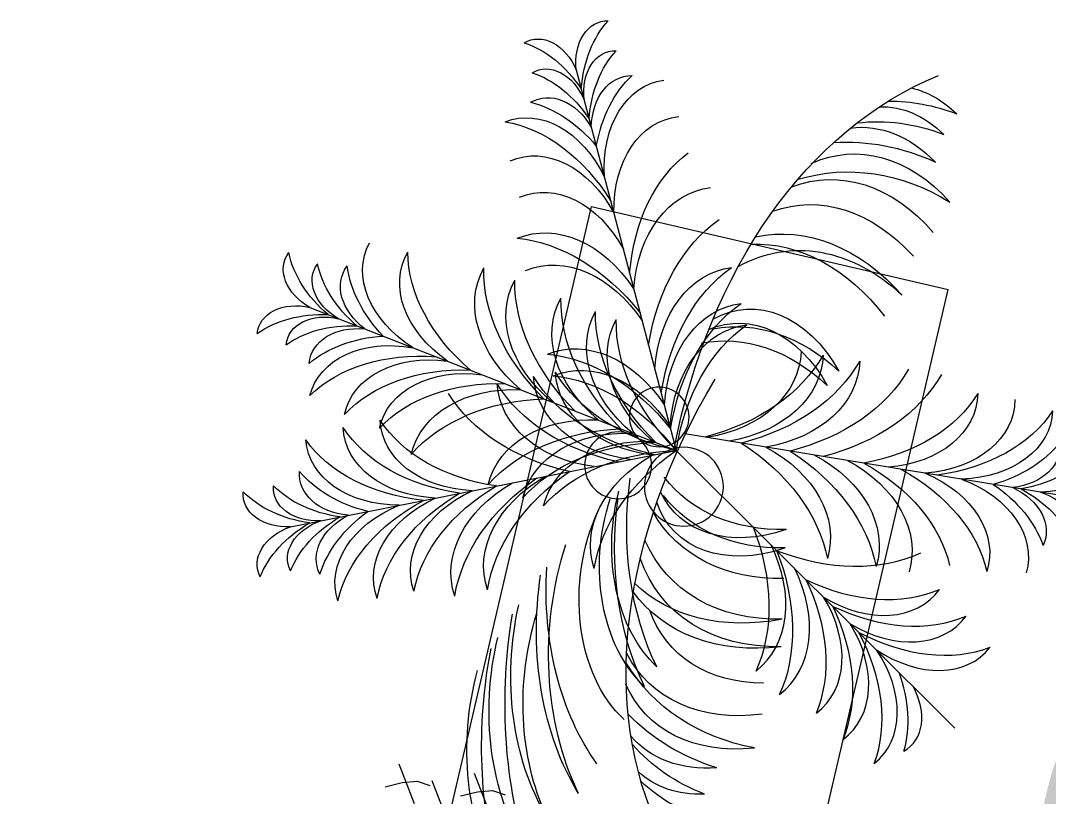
# Model space of a CAD drawing. Header units: millimetres. Extents: x 474016 to 477875, y 2288607 to 2292200.
# Drawn here: x 474329.82 to 474341.04, y 2289582.74 to 2289591.21 of the extents above; entities that cross this region are included whole.
import ezdxf
from ezdxf.enums import TextEntityAlignment as Align

# ---------------------------------------------------------------- set-up
doc = ezdxf.new("R2010")
doc.units = ezdxf.units.MM
doc.header["$LTSCALE"] = 50
for name, color, linetype, lineweight in [('EXT', 3, 'Continuous', 5), ('JARDIN-HP', 64, 'Continuous', 5), ('JARDINES', 98, 'Continuous', 13), ('vialidad', 5, 'Continuous', 13)]:
    doc.layers.add(name, color=color, linetype=linetype, lineweight=lineweight)
doc.styles.get("Standard").update_dxf_attribs({"font": 'arial.ttf'})

# ---------------------------------------------------------------- blocks, each defined once
blk = doc.blocks.new('A$C41BB26E9')
at = {"color": 0}
for p in [(1.999, 1.9246), (3.251, -3.5394)]:
    blk.add_line(p, (2.0545, -0.9381), dxfattribs=at)
at = {"color": 56}
for p, q in [((3.5456, 1.5063), (2.0545, -0.9381)), ((-0.2934, 0.7008), (2.0545, -0.9381)), ((1.3817, -3.7524), (1.9227, -0.9407))]:
    blk.add_line(p, q, dxfattribs=at)
for centre, radius in [((2.3028, -0.5783), 0.2434), ((1.8693, -0.7376), 0.217), ((2.2836, -1.0816), 0.2873)]:
    blk.add_circle(centre, radius)
at = {"color": 56, "true_color": 0x7a7a00}
for centre, major_axis, ratio, start_param, end_param in [((1.7388, 1.8447), (-0.0072, 0.3693), 0.723404, -1.366779, 0.20531), ((1.4171, 1.375), (-0.0176, 0.909), 0.723404, -1.121531, -0.433471), ((2.2621, 1.8549), (-0.0072, 0.3693), 0.723404, -0.20531, 1.366779), ((2.6017, 1.398), (-0.0176, 0.909), 0.723404, 0.433471, 1.121531), ((1.7432, 1.6196), (-0.0072, 0.3693), 0.723404, -1.366779, 0.20531), ((1.4215, 1.1499), (-0.0176, 0.909), 0.723404, -1.121531, -0.433471), ((2.2665, 1.6298), (-0.0072, 0.3693), 0.723404, -0.20531, 1.366779), ((2.6061, 1.1728), (-0.0176, 0.909), 0.723404, 0.433471, 1.121531), ((2.7595, 1.3553), (0.4735, 0.7761), 0.723404, -1.121531, -0.433471), ((3.2832, 1.5787), (0.1924, 0.3154), 0.723404, -1.366779, 0.20531), ((1.695, 1.3141), (-0.0091, 0.4699), 0.723404, -1.190837, 0.194817), ((2.3264, 1.3263), (-0.0091, 0.4699), 0.723404, -0.194817, 1.190837), ((1.3463, 0.7314), (-0.0216, 1.1136), 0.723404, -0.994705, -0.373636), ((2.6974, 0.7576), (-0.0216, 1.1136), 0.723404, 0.373636, 0.994705), ((2.5643, 0.9231), (-0.0151, 0.7816), 0.723404, -0.091225, 1.305586), ((3.1659, 1.3864), (0.1924, 0.3154), 0.723404, -1.366779, 0.20531), ((2.6423, 1.1631), (0.4735, 0.7761), 0.723404, -1.121531, -0.433471), ((1.4729, 0.9019), (-0.0151, 0.7816), 0.723404, -1.305586, 0.091225), ((2.9249, 0.4254), (-0.0261, 1.3479), 0.723404, 0.312027, 1.166602), ((3.73, 1.3061), (0.1924, 0.3154), 0.723404, -0.20531, 1.366779), ((2.5525, 0.9263), (0.4071, 0.6674), 0.723404, -1.305586, 0.091225), ((1.9901, 0.6783), (0.7021, 1.151), 0.723404, -1.166602, -0.312027), ((2.9612, 1.1546), (0.2448, 0.4013), 0.723404, -1.190837, 0.194817), ((2.354, 0.8505), (0.58, 0.9509), 0.723404, -0.994705, -0.373636), ((3.771, 0.7383), (0.4735, 0.7761), 0.723404, 0.433471, 1.121531), ((1.4568, 0.5716), (-0.0161, 0.8295), 0.723404, -1.24346, 0.110756), ((2.5932, 0.5936), (-0.0161, 0.8295), 0.723404, -0.110756, 1.24346), ((3.6127, 1.1139), (0.1924, 0.3154), 0.723404, -0.20531, 1.366779), ((1.1163, 0.0306), (-0.0274, 1.4145), 0.723404, -1.115718, -0.281779), ((2.9544, 0.0662), (-0.0274, 1.4145), 0.723404, 0.281779, 1.115718), ((2.3614, 0.6563), (0.4321, 0.7083), 0.723404, -1.24346, 0.110756), ((1.7835, 0.3829), (0.7367, 1.2077), 0.723404, -1.115718, -0.281779), ((3.6538, 0.546), (0.4735, 0.7761), 0.723404, 0.433471, 1.121531), ((3.5003, 0.8257), (0.2448, 0.4013), 0.723404, -0.194817, 1.190837), ((-0.0822, 0.8726), (-0.3029, 0.2115), 0.723404, -0.20531, 1.366779), ((0.4871, 0.8785), (-0.7455, 0.5204), 0.723404, 0.433471, 1.121531), ((2.5985, 0.3197), (-0.0161, 0.8295), 0.723404, -0.110756, 1.24346), ((2.9597, -0.2077), (-0.0274, 1.4145), 0.723404, 0.281779, 1.115718), ((2.2187, 0.4225), (0.4321, 0.7083), 0.723404, -1.24346, 0.110756), ((1.6409, 0.1491), (0.7367, 1.2077), 0.723404, -1.115718, -0.281779), ((3.4843, 0.3578), (0.4071, 0.6674), 0.723404, -0.091225, 1.305586), ((3.5077, 0.1467), (0.58, 0.9509), 0.723404, 0.373636, 0.994705), ((0.8491, 0.5689), (-0.6411, 0.4475), 0.723404, -0.091225, 1.305586), ((1.4637, 0.5678), (-1.1055, 0.7717), 0.723404, 0.312027, 1.166602), ((0.1024, 0.7437), (-0.3029, 0.2115), 0.723404, -0.20531, 1.366779), ((0.6717, 0.7496), (-0.7455, 0.5204), 0.723404, 0.433471, 1.121531), ((3.5212, -0.2557), (0.7021, 1.151), 0.723404, 0.312027, 1.166602), ((0.3831, 0.6137), (-0.3854, 0.269), 0.723404, -0.194817, 1.190837), ((1.0613, 0.5792), (-0.9133, 0.6375), 0.723404, 0.373636, 0.994705), ((1.1326, 0.3985), (-0.6803, 0.4749), 0.723404, -0.110756, 1.24346), ((3.3317, 0.0644), (0.4321, 0.7083), 0.723404, -0.110756, 1.24346), ((1.3798, -0.1669), (-0.0195, 1.0079), 0.723404, -1.13012, 0.094138), ((1.0079, -0.8032), (-0.0327, 1.6896), 0.723404, -1.023266, -0.261161), ((2.6987, -0.1414), (-0.0195, 1.0079), 0.723404, -0.094138, 1.13012), ((3.0951, -0.7628), (-0.0327, 1.6896), 0.723404, 0.261161, 1.023266), ((-0.3818, 0.4434), (-0.3029, 0.2115), 0.723404, -1.366779, 0.20531), ((1.3572, 0.2417), (-0.6803, 0.4749), 0.723404, -0.110756, 1.24346), ((1.1178, -0.4693), (0.8801, 1.4427), 0.723404, -1.023266, -0.261161), ((3.3531, -0.5745), (0.7367, 1.2077), 0.723404, 0.281779, 1.115718), ((1.789, 0.0516), (-0.8266, 0.577), 0.723404, -0.094138, 1.13012), ((2.5247, 0.0066), (-1.3857, 0.9673), 0.723404, 0.261161, 1.023266), ((3.1891, -0.1695), (0.4321, 0.7083), 0.723404, -0.110756, 1.24346), ((-0.1911, -0.0931), (-0.7455, 0.5204), 0.723404, -1.121531, -0.433471), ((-0.1972, 0.3145), (-0.3029, 0.2115), 0.723404, -1.366779, 0.20531), ((1.3845, -0.4095), (-0.0195, 1.0079), 0.723404, -1.13012, 0.094138), ((-0.0065, -0.2219), (-0.7455, 0.5204), 0.723404, -1.121531, -0.433471), ((0.0216, 0.0958), (-0.3854, 0.269), 0.723404, -1.190837, 0.194817), ((1.988, -0.0873), (-0.8266, 0.577), 0.723404, -0.094138, 1.13012), ((1.0126, -1.0459), (-0.0327, 1.6896), 0.723404, -1.023266, -0.261161), ((3.2104, -0.8084), (0.7367, 1.2077), 0.723404, 0.281779, 1.115718), ((1.5858, -0.4398), (0.525, 0.8606), 0.723404, -1.13012, 0.094138), ((0.9303, -0.7767), (0.8801, 1.4427), 0.723404, -1.023266, -0.261161), ((0.2243, -0.3262), (-0.6411, 0.4475), 0.723404, -1.305586, 0.091225), ((0.2877, -0.5289), (-0.9133, 0.6375), 0.723404, -0.994705, -0.373636), ((3.0259, -0.6122), (0.525, 0.8606), 0.723404, -0.094138, 1.13012), ((1.3915, -0.7696), (-0.0195, 1.0079), 0.723404, -1.13012, 0.094138), ((1.0195, -1.4059), (-0.0327, 1.6896), 0.723404, -1.023266, -0.261161), ((2.7104, -0.744), (-0.0195, 1.0079), 0.723404, -0.094138, 1.13012), ((3.1067, -1.3655), (-0.0327, 1.6896), 0.723404, 0.261161, 1.023266), ((3.0263, -1.3493), (0.8801, 1.4427), 0.723404, 0.261161, 1.023266), ((0.482, -0.5335), (-0.6803, 0.4749), 0.723404, -1.24346, 0.110756), ((2.5047, -0.448), (-0.8266, 0.577), 0.723404, -0.094138, 1.13012), ((3.2404, -0.493), (-1.3857, 0.9673), 0.723404, 0.261161, 1.023266), ((1.4452, -0.6704), (0.525, 0.8606), 0.723404, -1.13012, 0.094138), ((0.7896, -1.0073), (0.8801, 1.4427), 0.723404, -1.023266, -0.261161), ((2.8995, -0.8194), (0.525, 0.8606), 0.723404, -0.094138, 1.13012), ((2.6376, -0.5408), (-0.8266, 0.577), 0.723404, -0.094138, 1.13012), ((3.3733, -0.5858), (-1.3857, 0.9673), 0.723404, 0.261161, 1.023266), ((1.3608, -0.8087), (0.525, 0.8606), 0.723404, -1.13012, 0.094138), ((0.7052, -1.1456), (0.8801, 1.4427), 0.723404, -1.023266, -0.261161), ((1.3967, -1.0396), (-0.0195, 1.0079), 0.723404, -1.13012, 0.094138), ((2.7157, -1.014), (-0.0195, 1.0079), 0.723404, -0.094138, 1.13012), ((2.9, -1.5564), (0.8801, 1.4427), 0.723404, 0.261161, 1.023266), ((0.9439, -1.2839), (-1.16, 0.8098), 0.723404, -1.115718, -0.281779), ((1.0248, -1.6759), (-0.0327, 1.6896), 0.723404, -1.023266, -0.261161), ((3.112, -1.6355), (-0.0327, 1.6896), 0.723404, 0.261161, 1.023266), ((1.034, -1.0301), (-0.8266, 0.577), 0.723404, -1.13012, 0.094138), ((2.7188, -1.176), (-0.0195, 1.0079), 0.723404, -0.094138, 1.13012), ((4.122, -1.2835), (-1.5343, 0.3722), 0.714286, 3.888492, 4.926001), ((1.3999, -1.2016), (-0.0195, 1.0079), 0.723404, -1.13012, 0.094138), ((1.0279, -1.8379), (-0.0327, 1.6896), 0.723404, -1.023266, -0.261161), ((3.1151, -1.7975), (-0.0327, 1.6896), 0.723404, 0.261161, 1.023266), ((3.7802, -1.3807), (-1.5988, 0.3879), 0.714286, 3.86745, 4.883323), ((3.7035, -2.1029), (-2.624, 0.6366), 0.714286, 4.179349, 4.820469), ((3.47, -1.48), (-1.6557, 0.4017), 0.714286, 3.88992, 4.86288), ((3.2901, -2.2819), (-2.8137, 0.6826), 0.714286, 4.170125, 4.780311), ((2.7155, -1.6527), (-1.879, 0.4558), 0.714286, 3.806569, 4.639337), ((3.1614, -1.8237), (-1.8636, 0.4521), 0.714286, 3.982805, 4.982914), ((3.6576, -1.5691), (-1.5601, 0.3785), 0.714286, 4.003422, 4.972752), ((1.5282, -1.3752), (-0.8266, 0.577), 0.723404, -1.13012, 0.094138), ((2.487, -1.4957), (0.525, 0.8606), 0.723404, -0.094138, 1.13012), ((2.9522, -1.3905), (-1.1117, 0.2697), 0.714286, 3.627505, 5.149011), ((1.8241, -2.0502), (-1.3857, 0.9673), 0.723404, -1.023266, -0.261161), ((2.4874, -2.2327), (0.8801, 1.4427), 0.723404, 0.261161, 1.023266), ((2.5084, -1.4803), (-1.1117, 0.2697), 0.714286, 3.627505, 4.912474), ((2.2649, -2.0052), (-1.8636, 0.4521), 0.714286, 3.982805, 4.744909), ((2.6748, -1.4466), (-1.1117, 0.2697), 0.714286, 3.627505, 4.993486), ((1.8825, -1.6225), (-0.8266, 0.577), 0.723404, -1.13012, 0.094138), ((2.0985, -2.0389), (-1.8636, 0.4521), 0.714286, 3.982805, 4.744909), ((2.0455, -2.2048), (-1.3857, 0.9673), 0.723404, -1.023266, -0.261161), ((1.8336, -1.5043), (-0.8992, 0.4843), 0.72, -0.281097, 1.084884), ((1.9597, -1.4599), (-0.8992, 0.4843), 0.72, -0.200085, 1.084884), ((2.6186, -1.7324), (-1.5074, 0.8119), 0.72, -0.03252, 0.729584), ((2.1784, -2.2976), (-1.3857, 0.9673), 0.723404, -1.023266, -0.261161), ((2.7447, -1.688), (-1.5074, 0.8119), 0.72, -0.03252, 0.729584), ((1.9394, -1.9714), (-1.5074, 0.8119), 0.72, -0.270525, 0.729584), ((2.0165, -1.6672), (-1.5199, 0.8186), 0.72, 0.073052, 0.90582), ((0.804, -1.8121), (1.4836, 0.8546), 0.72, -0.729584, 0.03252), ((1.5822, -1.5617), (0.885, 0.5098), 0.72, -1.084884, 0.200085), ((0.9313, -1.8529), (1.4836, 0.8546), 0.72, -0.729584, 0.03252), ((1.7096, -1.6025), (0.885, 0.5098), 0.72, -1.084884, 0.281097), ((1.1435, -1.9208), (1.4836, 0.8546), 0.72, -0.729584, 0.12698), ((1.4264, -2.0114), (1.4836, 0.8546), 0.72, -0.729584, 0.213498), ((1.6171, -2.0725), (1.4836, 0.8546), 0.72, -0.729584, 0.270525), ((1.5313, -1.7705), (1.4959, 0.8617), 0.72, -0.90582, -0.073052), ((1.6431, -1.9292), (1.5199, 0.8755), 0.72, -0.831119, 0.049618), ((1.9166, -2.3919), (-2.1225, 1.1432), 0.72, -0.10808, 0.53304), ((1.1535, -1.911), (-1.2933, 0.6966), 0.72, -0.170934, 0.844939), ((1.0333, -0.0387), (0.3193, 1.6595), 0.723404, 3.402754, 4.164858), ((1.3224, -0.5698), (0.1905, 0.9899), 0.723404, 3.047455, 4.271712), ((2.4009, -1.9896), (1.2729, 0.7332), 0.72, -0.844939, 0.170934), ((0.8665, -1.9823), (-1.241, 0.6685), 0.72, -0.213612, 0.823897), ((1.6519, -2.4921), (2.089, 1.2033), 0.72, -0.53304, 0.10808), ((2.6898, -2.0527), (1.2215, 0.7036), 0.72, -0.823897, 0.213612), ((1.981, -2.4305), (-2.3793, 1.2816), 0.72, 0.051792, 0.431948), ((0.4294, -1.8588), (-1.012, 0.5451), 0.72, 0.006837, 0.780102), ((1.2917, -0.729), (0.1905, 0.9899), 0.723404, 3.047455, 4.271712), ((1.5886, -2.5325), (2.3417, 1.3489), 0.72, -0.431948, -0.051792), ((1.4817, -2.4585), (-2.105, 1.1338), 0.72, 0.016555, 0.382187), ((0.9823, -0.3039), (0.3193, 1.6595), 0.723404, 3.402754, 4.164858), ((3.0322, -0.6983), (0.3193, 1.6595), 0.723404, 2.118327, 2.880431), ((3.1233, -1.9167), (0.996, 0.5738), 0.72, -0.780102, -0.006837), ((2.0885, -2.5463), (2.0718, 1.1934), 0.72, -0.382187, -0.016555), ((0.097, -1.8852), (-0.8772, 0.4725), 0.72, 0.078285, 0.75224), ((3.4563, -1.9337), (0.8633, 0.4973), 0.72, -0.75224, -0.078285), ((1.3088, -2.4955), (-2.105, 1.1338), 0.72, 0.093724, 0.382187), ((1.2407, -0.9942), (0.1905, 0.9899), 0.723404, 3.047455, 4.271712), ((2.5361, -1.2434), (0.1905, 0.9899), 0.723404, 2.011473, 3.235731), ((2.2624, -2.5783), (2.0718, 1.1934), 0.72, -0.382187, -0.093724), ((-0.0759, -1.9222), (-0.8772, 0.4725), 0.72, 0.267806, 0.75224), ((0.9142, -0.6575), (0.3193, 1.6595), 0.723404, 3.402754, 4.164858), ((2.9642, -1.0519), (0.3193, 1.6595), 0.723404, 2.118327, 2.880431), ((2.4681, -1.597), (0.1905, 0.9899), 0.723404, 2.011473, 3.235731), ((0.8684, -0.8958), (0.3193, 1.6595), 0.723404, 3.402754, 4.164858), ((2.4223, -1.8353), (0.1905, 0.9899), 0.723404, 2.011473, 3.235731), ((0.8853, -1.4669), (0.2673, 1.3892), 0.723404, 3.423371, 4.25731), ((2.6907, -1.8142), (0.2673, 1.3892), 0.723404, 2.025875, 2.859814), ((1.129, -2.0579), (0.1568, 0.8148), 0.723404, 3.030837, 4.385053), ((2.639, -2.0833), (0.2673, 1.3892), 0.723404, 2.025875, 2.859814), ((1.0772, -2.3269), (0.1568, 0.8148), 0.723404, 3.030837, 4.385053), ((2.1934, -2.5416), (0.1568, 0.8148), 0.723404, 1.898132, 3.252348), ((0.7878, -2.0934), (0.2547, 1.3239), 0.723404, 3.45362, 4.308195), ((1.037, -2.6552), (0.1477, 0.7677), 0.723404, 3.050367, 4.447179), ((2.1089, -2.8614), (0.1477, 0.7677), 0.723404, 1.836006, 3.232818), ((0.9412, -2.4656), (0.2104, 1.0938), 0.723404, 3.515228, 4.136297), ((2.2683, -2.7209), (0.2104, 1.0938), 0.723404, 2.146888, 2.767957), ((1.806, -3.2184), (0.0888, 0.4616), 0.723404, 1.950755, 3.33641), ((0.9442, -2.8908), (0.1718, 0.8928), 0.723404, 3.575063, 4.263123), ((2.1077, -3.1147), (0.1718, 0.8928), 0.723404, 2.020062, 2.708122), ((1.1814, -3.4084), (0.0698, 0.3628), 0.723404, 2.936283, 4.508372), ((1.6954, -3.5072), (0.0698, 0.3628), 0.723404, 1.774814, 3.346903)]:
    blk.add_ellipse(centre, major_axis=major_axis, ratio=ratio, start_param=start_param, end_param=end_param, dxfattribs=at)
at = {"color": 56}
for centre, major_axis, ratio, start_param, end_param in [((3.011, -1.7099), (-1.9092, 0.4632), 0.714286, 3.88127, 4.762007), ((1.7497, -1.5297), (-0.8266, 0.577), 0.723404, -1.13012, 0.094138), ((2.3826, -4.3452), (-3.8814, 2.0907), 0.72, -1.122445, -0.180287), ((1.9093, -1.829), (-1.5443, 0.8318), 0.72, -0.049618, 0.831119), ((1.425, -1.8542), (-1.3393, 0.7214), 0.72, -0.150491, 0.822469), ((2.1473, -2.0803), (1.242, 0.7155), 0.72, -0.708967, 0.260363), ((1.1859, -3.0991), (0.0888, 0.4616), 0.723404, 2.946776, 4.33243)]:
    blk.add_ellipse(centre, major_axis=major_axis, ratio=ratio, start_param=start_param, end_param=end_param, dxfattribs=at)
at = {"color": 0}
for centre, major_axis, ratio, start_param, end_param in [((1.5288, -1.8441), (-1.3857, 0.9673), 0.723404, -1.023266, -0.261161), ((1.2418, -4.4579), (3.8202, 2.2006), 0.72, 0.180287, 1.122445)]:
    blk.add_ellipse(centre, major_axis=major_axis, ratio=ratio, start_param=start_param, end_param=end_param, dxfattribs=at)
at = {"color": 56, "true_color": 0x7a7a00, "extrusion": (0, 0, -1)}
for centre, major_axis, start_param, end_param in [((2.9662, -0.4224), (-0.7062, 1.5353), 3.402754, 4.164858), ((2.88, -1.1544), (-0.4213, 0.9158), 3.047455, 4.271712), ((1.171, -1.5152), (-0.7062, 1.5353), 2.118327, 2.880431), ((3.0676, -0.6429), (-0.7062, 1.5353), 3.402754, 4.164858), ((2.9814, -1.3749), (-0.4213, 0.9158), 3.047455, 4.271712), ((1.5172, -1.9698), (-0.5912, 1.2853), 2.025875, 2.859814), ((3.1875, -1.2015), (-0.5912, 1.2853), 3.423371, 4.25731), ((2.0593, -2.3086), (-0.3467, 0.7538), 1.898132, 3.252348), ((3.0919, -1.8336), (-0.3467, 0.7538), 3.030837, 4.385053), ((1.6317, -2.2187), (-0.5912, 1.2853), 2.025875, 2.859814), ((3.3019, -1.4504), (-0.5912, 1.2853), 3.423371, 4.25731), ((2.1737, -2.5574), (-0.3467, 0.7538), 1.898132, 3.252348), ((3.2064, -2.0824), (-0.3467, 0.7538), 3.030837, 4.385053), ((1.8025, -2.5361), (-0.5634, 1.2248), 1.974991, 2.829566), ((3.4318, -1.7866), (-0.5634, 1.2248), 3.45362, 4.308195), ((2.3321, -2.8478), (-0.3267, 0.7103), 1.836006, 3.232818), ((3.3238, -2.3917), (-0.3267, 0.7103), 3.050367, 4.447179), ((3.3716, -2.1847), (-0.4655, 1.0119), 3.515228, 4.136297), ((3.2853, -2.8582), (-0.1964, 0.427), 2.946776, 4.33243)]:
    blk.add_ellipse(centre, major_axis=major_axis, ratio=0.723404, start_param=start_param, end_param=end_param, dxfattribs=at)
blk = doc.blocks.new('Plarbol-031')
for points in [[(-1.761525, 1.7539), (-1.539175, 1.6008)], [(-1.75135, 1.585575), (-1.677025, 1.6675), (-1.603975, 1.7285), (-1.52075, 1.750725)], [(-2.19095, 1.5341), (-1.9686, 1.381025)], [(-2.180775, 1.365775), (-2.10645, 1.447725), (-2.0334, 1.5087), (-1.950175, 1.530925)], [(-1.9578, 1.5646), (-1.735475, 1.4115)]]:
    blk.add_lwpolyline(points)

msp = doc.modelspace()

# ---------------------------------------------------------------- linework, layer by layer
at = {"layer": 'JARDINES'}
for p, q in [((474323.128, 2289533.726), (474336.051, 2289589.177)), ((474336.051, 2289589.177), (474339.946, 2289588.269)), ((474327.023, 2289532.818), (474339.946, 2289588.269))]:
    msp.add_line(p, q, dxfattribs=at)

# ---------------------------------------------------------------- block references
at = {"layer": 'EXT', "xscale": 1.71989999994179, "yscale": 1.71989999994179, "zscale": 1.71989999994179, "rotation": 325.9356466897348}
msp.add_blockref('Plarbol-031', (474335.591, 2289578.794), dxfattribs=at)
at = {"layer": 'JARDIN-HP', "color": 8, "xscale": -1.499999999962913, "yscale": 1.5, "zscale": 1.499999999999985, "rotation": 69.80682416141926}
msp.add_blockref('A$C41BB26E9', (474336.721, 2289589.892), dxfattribs=at)

# ---------------------------------------------------------------- texts
at = {"layer": 'vialidad', "color": 5, "lineweight": 13, "width": 0.75}
msp.add_text('SENDERO  CEIBA ', height=6, rotation=76.1813, dxfattribs=at).set_placement((474339.279, 2289563.142), align=Align.MIDDLE)

doc.saveas('drawing.dxf')
